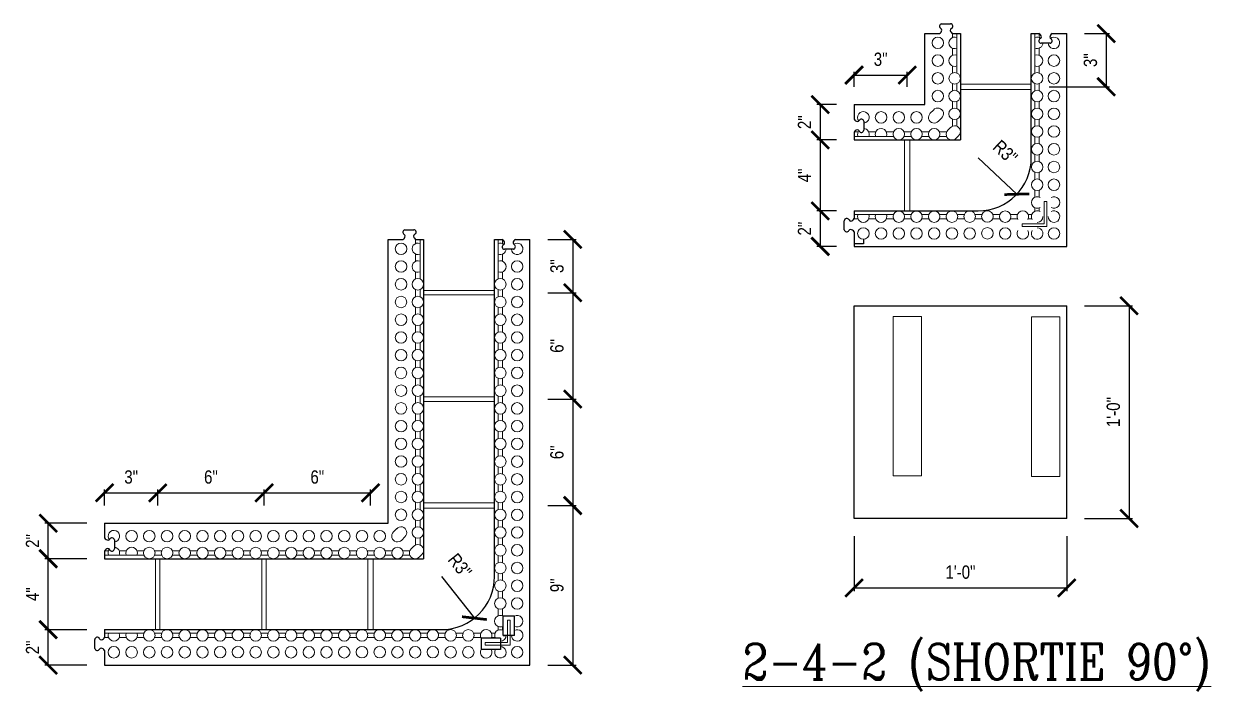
# Model space of a CAD drawing. Header units: inches. Extents: x -75.5 to -2.8, y 1.2 to 88.
# Drawn here: x -70.6 to -3.6, y 50.4 to 88 of the extents above; entities that cross this region are included whole.
import ezdxf

# ---------------------------------------------------------------- set-up
doc = ezdxf.new("R2010")
doc.units = ezdxf.units.IN
doc.header["$MEASUREMENT"] = 0
doc.layers.get('Defpoints').update_dxf_attribs({"color": 252})
for name, color, linetype, lineweight in [('A1 fine', 251, 'Continuous', 5), ('DETAILS', 7, 'Continuous', 13), ('DIM', 3, 'Continuous', 13)]:
    doc.layers.add(name, color=color, linetype=linetype, lineweight=lineweight)
doc.styles.add('ARCTEXT', font='arctext.shx', dxfattribs={"width": 0.85})
doc.styles.add('RomanC', font='romanc.shx', dxfattribs={"width": 0.85, "height": 5})
doc.dimstyles.new('ARCTEXT 1-1', dxfattribs={"dimscale": 0, "dimtxt": 1, "dimasz": 1, "dimexe": 0.1875, "dimexo": 1, "dimgap": 0.5, "dimtad": 1, "dimdec": 4, "dimzin": 3, "dimdsep": 46, "dimlunit": 4, "dimtxsty": 'ARCTEXT', "dimblk": 'ARCHTICK', "dimcen": 1, "dimclrd": 256, "dimclre": 256, "dimclrt": 256, "dimadec": 0, "dimazin": 0, "dimtfac": 1, "dimtdec": 4, "dimtofl": 0, "dimtmove": 2, "dimatfit": 3, "dimldrblk": 'arrow', "dimfxl": 0, "dimtolj": 1, "dimtzin": 0, "dimarcsym": 0})

# ---------------------------------------------------------------- blocks, each defined once
blk = doc.blocks.new('_ArchTick')
at = {"color": 0, "linetype": 'ByBlock', "const_width": 0.15}
blk.add_lwpolyline([(-0.5, -0.5), (0.5, 0.5)], dxfattribs=at)
blk = doc.blocks.new('*D132')
at = {"layer": 'Defpoints', "color": 0}
for p in [(-23.767, 60.136), (-11.767, 60.136), (-11.767, 56.219)]:
    blk.add_point(p, dxfattribs=at)
at = {"layer": 'DIM', "lineweight": -2}
for p, q in [((-23.767, 59.136), (-23.767, 56.032)), ((-11.767, 59.136), (-11.767, 56.032)), ((-23.767, 56.219), (-11.767, 56.219))]:
    blk.add_line(p, q, dxfattribs=at)
at = {"layer": 'DIM', "lineweight": -2, "rotation": 180}
blk.add_blockref('_ArchTick', (-23.767, 56.219), dxfattribs=at)
at = {"layer": 'DIM', "lineweight": -2}
blk.add_blockref('_ArchTick', (-11.767, 56.219), dxfattribs=at)
at = {"layer": 'DIM', "color": 2, "insert": (-17.767, 57.107), "char_height": 0.75, "attachment_point": 5, "style": 'ARCTEXT'}
blk.add_mtext('\\A1;1\'-0"', dxfattribs=at)
blk = doc.blocks.new('arrow')
at = {"layer": 'DIM'}
blk.add_hatch(color=253, dxfattribs=at).paths.add_polyline_path([(-2, 0.5), (-2, -0.5), (0, 0)])
at = {"layer": 'DIM', "lineweight": 9}
for points in [[(-2, 0.983), (-2, 0.5), (-2.469, 0.617)], [(0.374, 0.094), (0, 0)], [(0.374, -0.094), (0, 0)], [(-2, -0.983), (-2, -0.5), (-2.469, -0.617)]]:
    blk.add_lwpolyline(points, dxfattribs=at)
at = {"layer": 'DIM', "lineweight": 15}
blk.add_lwpolyline([(0, 0), (-2, -0.5), (-2, 0.5), (0, 0)], dxfattribs=at)
blk = doc.blocks.new('*D133')
at = {"layer": 'Defpoints', "color": 0}
for p in [(-11.767, 72.136), (-11.767, 60.136), (-8.25, 60.136)]:
    blk.add_point(p, dxfattribs=at)
at = {"layer": 'DIM', "lineweight": -2}
for p, q in [((-10.767, 72.136), (-8.063, 72.136)), ((-8.25, 72.136), (-8.25, 60.136)), ((-10.767, 60.136), (-8.063, 60.136))]:
    blk.add_line(p, q, dxfattribs=at)
for p, rotation in [((-8.25, 72.136), 90), ((-8.25, 60.136), 270)]:
    blk.add_blockref('_ArchTick', p, dxfattribs=dict(at, rotation=rotation))
at = {"layer": 'DIM', "color": 2, "insert": (-9.138, 66.136), "char_height": 0.75, "attachment_point": 5, "rotation": 90, "style": 'ARCTEXT'}
blk.add_mtext('\\A1;1\'-0"', dxfattribs=at)
blk = doc.blocks.new('*D134')
at = {"layer": 'Defpoints', "color": 0}
for p in [(-23.767, 81.48), (-25.676, 77.48), (-23.767, 77.48)]:
    blk.add_point(p, dxfattribs=at)
at = {"layer": 'DIM', "lineweight": -2}
for p, q in [((-24.767, 81.48), (-25.864, 81.48)), ((-25.676, 81.48), (-25.676, 77.48)), ((-24.767, 77.48), (-25.864, 77.48))]:
    blk.add_line(p, q, dxfattribs=at)
for p, rotation in [((-25.676, 81.48), 90), ((-25.676, 77.48), 270)]:
    blk.add_blockref('_ArchTick', p, dxfattribs=dict(at, rotation=rotation))
at = {"layer": 'DIM', "color": 2, "insert": (-26.564, 79.48), "char_height": 0.75, "attachment_point": 5, "rotation": 90, "style": 'ARCTEXT'}
blk.add_mtext('\\A1;4"', dxfattribs=at)
blk = doc.blocks.new('*D135')
at = {"layer": 'Defpoints', "color": 0}
for p in [(-23.767, 83.48), (-25.676, 81.48), (-23.767, 81.48)]:
    blk.add_point(p, dxfattribs=at)
at = {"layer": 'DIM', "lineweight": -2}
for p, q in [((-24.767, 83.48), (-25.864, 83.48)), ((-25.676, 83.48), (-25.676, 81.48)), ((-24.767, 81.48), (-25.864, 81.48))]:
    blk.add_line(p, q, dxfattribs=at)
for p, rotation in [((-25.676, 83.48), 90), ((-25.676, 81.48), 270)]:
    blk.add_blockref('_ArchTick', p, dxfattribs=dict(at, rotation=rotation))
at = {"layer": 'DIM', "color": 2, "insert": (-26.564, 82.48), "char_height": 0.75, "attachment_point": 5, "rotation": 90, "style": 'ARCTEXT'}
blk.add_mtext('\\A1;2"', dxfattribs=at)
blk = doc.blocks.new('*D136')
at = {"layer": 'Defpoints', "color": 0}
for p in [(-23.767, 77.48), (-25.676, 75.48), (-23.767, 75.48)]:
    blk.add_point(p, dxfattribs=at)
at = {"layer": 'DIM', "lineweight": -2}
for p, q in [((-24.767, 77.48), (-25.864, 77.48)), ((-25.676, 77.48), (-25.676, 75.48)), ((-24.767, 75.48), (-25.864, 75.48))]:
    blk.add_line(p, q, dxfattribs=at)
for p, rotation in [((-25.676, 77.48), 90), ((-25.676, 75.48), 270)]:
    blk.add_blockref('_ArchTick', p, dxfattribs=dict(at, rotation=rotation))
at = {"layer": 'DIM', "color": 2, "insert": (-26.564, 76.48), "char_height": 0.75, "attachment_point": 5, "rotation": 90, "style": 'ARCTEXT'}
blk.add_mtext('\\A1;2"', dxfattribs=at)
blk = doc.blocks.new('*D137')
at = {"layer": 'Defpoints', "color": 0}
for p in [(-16.767, 80.48), (-14.586, 78.421)]:
    blk.add_point(p, dxfattribs=at)
at = {"layer": 'DIM', "lineweight": -2}
blk.add_line((-16.767, 80.48), (-14.586, 78.421), dxfattribs=at)
at = {"layer": 'DIM', "lineweight": -2, "rotation": 316.6486265771512}
blk.add_blockref('_ArchTick', (-14.586, 78.421), dxfattribs=at)
at = {"layer": 'DIM', "color": 2, "insert": (-15.24, 80.799), "char_height": 0.75, "attachment_point": 5, "rotation": 316.64863, "style": 'ARCTEXT'}
blk.add_mtext('\\A1;R3"', dxfattribs=at)
blk = doc.blocks.new('*D140')
at = {"layer": 'Defpoints', "color": 0}
for p in [(-20.767, 85.139), (-23.767, 83.48), (-20.767, 83.48)]:
    blk.add_point(p, dxfattribs=at)
at = {"layer": 'DIM', "lineweight": -2}
for p, q in [((-23.767, 84.48), (-23.767, 85.326)), ((-23.767, 85.139), (-20.767, 85.139)), ((-20.767, 84.48), (-20.767, 85.326))]:
    blk.add_line(p, q, dxfattribs=at)
at = {"layer": 'DIM', "lineweight": -2, "rotation": 180}
blk.add_blockref('_ArchTick', (-23.767, 85.139), dxfattribs=at)
at = {"layer": 'DIM', "lineweight": -2}
blk.add_blockref('_ArchTick', (-20.767, 85.139), dxfattribs=at)
at = {"layer": 'DIM', "color": 2, "insert": (-22.267, 86.027), "char_height": 0.75, "attachment_point": 5, "style": 'ARCTEXT'}
blk.add_mtext('\\A1;3"', dxfattribs=at)
blk = doc.blocks.new('*D141')
at = {"layer": 'Defpoints', "color": 0}
for p in [(-63.051, 61.583), (-66.051, 59.867), (-63.051, 59.867)]:
    blk.add_point(p, dxfattribs=at)
at = {"layer": 'DIM', "lineweight": -2}
for p, q in [((-66.051, 60.867), (-66.051, 61.771)), ((-63.051, 60.867), (-63.051, 61.771)), ((-66.051, 61.583), (-63.051, 61.583))]:
    blk.add_line(p, q, dxfattribs=at)
at = {"layer": 'DIM', "lineweight": -2, "rotation": 180}
blk.add_blockref('_ArchTick', (-66.051, 61.583), dxfattribs=at)
at = {"layer": 'DIM', "lineweight": -2}
blk.add_blockref('_ArchTick', (-63.051, 61.583), dxfattribs=at)
at = {"layer": 'DIM', "color": 2, "insert": (-64.551, 62.471), "char_height": 0.75, "attachment_point": 5, "style": 'ARCTEXT'}
blk.add_mtext('\\A1;3"', dxfattribs=at)
blk = doc.blocks.new('*D142')
at = {"layer": 'Defpoints', "color": 0}
for p in [(-57.051, 61.583), (-63.051, 59.867), (-57.051, 59.867)]:
    blk.add_point(p, dxfattribs=at)
at = {"layer": 'DIM', "lineweight": -2}
for p, q in [((-63.051, 60.867), (-63.051, 61.771)), ((-57.051, 60.867), (-57.051, 61.771)), ((-63.051, 61.583), (-57.051, 61.583))]:
    blk.add_line(p, q, dxfattribs=at)
at = {"layer": 'DIM', "lineweight": -2, "rotation": 180}
blk.add_blockref('_ArchTick', (-63.051, 61.583), dxfattribs=at)
at = {"layer": 'DIM', "lineweight": -2}
blk.add_blockref('_ArchTick', (-57.051, 61.583), dxfattribs=at)
at = {"layer": 'DIM', "color": 2, "insert": (-60.051, 62.471), "char_height": 0.75, "attachment_point": 5, "style": 'ARCTEXT'}
blk.add_mtext('\\A1;6"', dxfattribs=at)
blk = doc.blocks.new('*D143')
at = {"layer": 'Defpoints', "color": 0}
for p in [(-51.051, 61.583), (-57.051, 59.867), (-51.051, 59.867)]:
    blk.add_point(p, dxfattribs=at)
at = {"layer": 'DIM', "lineweight": -2}
for p, q in [((-57.051, 60.867), (-57.051, 61.771)), ((-51.051, 60.867), (-51.051, 61.771)), ((-57.051, 61.583), (-51.051, 61.583))]:
    blk.add_line(p, q, dxfattribs=at)
at = {"layer": 'DIM', "lineweight": -2, "rotation": 180}
blk.add_blockref('_ArchTick', (-57.051, 61.583), dxfattribs=at)
at = {"layer": 'DIM', "lineweight": -2}
blk.add_blockref('_ArchTick', (-51.051, 61.583), dxfattribs=at)
at = {"layer": 'DIM', "color": 2, "insert": (-54.051, 62.471), "char_height": 0.75, "attachment_point": 5, "style": 'ARCTEXT'}
blk.add_mtext('\\A1;6"', dxfattribs=at)
blk = doc.blocks.new('*D144')
at = {"layer": 'Defpoints', "color": 0}
for p in [(-69.232, 53.867), (-66.051, 53.867), (-66.051, 51.867)]:
    blk.add_point(p, dxfattribs=at)
at = {"layer": 'DIM', "lineweight": -2}
for p, q in [((-67.051, 53.867), (-69.419, 53.867)), ((-69.232, 51.867), (-69.232, 53.867)), ((-67.051, 51.867), (-69.419, 51.867))]:
    blk.add_line(p, q, dxfattribs=at)
for p, rotation in [((-69.232, 53.867), 90), ((-69.232, 51.867), 270)]:
    blk.add_blockref('_ArchTick', p, dxfattribs=dict(at, rotation=rotation))
at = {"layer": 'DIM', "color": 2, "insert": (-70.119, 52.867), "char_height": 0.75, "attachment_point": 5, "rotation": 90, "style": 'ARCTEXT'}
blk.add_mtext('\\A1;2"', dxfattribs=at)
blk = doc.blocks.new('*D145')
at = {"layer": 'Defpoints', "color": 0}
for p in [(-69.232, 57.867), (-66.051, 57.867), (-66.051, 53.867)]:
    blk.add_point(p, dxfattribs=at)
at = {"layer": 'DIM', "lineweight": -2}
for p, q in [((-67.051, 57.867), (-69.419, 57.867)), ((-69.232, 53.867), (-69.232, 57.867)), ((-67.051, 53.867), (-69.419, 53.867))]:
    blk.add_line(p, q, dxfattribs=at)
for p, rotation in [((-69.232, 57.867), 90), ((-69.232, 53.867), 270)]:
    blk.add_blockref('_ArchTick', p, dxfattribs=dict(at, rotation=rotation))
at = {"layer": 'DIM', "color": 2, "insert": (-70.119, 55.867), "char_height": 0.75, "attachment_point": 5, "rotation": 90, "style": 'ARCTEXT'}
blk.add_mtext('\\A1;4"', dxfattribs=at)
blk = doc.blocks.new('*D146')
at = {"layer": 'Defpoints', "color": 0}
for p in [(-69.232, 59.867), (-66.051, 59.867), (-66.051, 57.867)]:
    blk.add_point(p, dxfattribs=at)
at = {"layer": 'DIM', "lineweight": -2}
for p, q in [((-67.051, 59.867), (-69.419, 59.867)), ((-69.232, 57.867), (-69.232, 59.867)), ((-67.051, 57.867), (-69.419, 57.867))]:
    blk.add_line(p, q, dxfattribs=at)
for p, rotation in [((-69.232, 59.867), 90), ((-69.232, 57.867), 270)]:
    blk.add_blockref('_ArchTick', p, dxfattribs=dict(at, rotation=rotation))
at = {"layer": 'DIM', "color": 2, "insert": (-70.119, 58.867), "char_height": 0.75, "attachment_point": 5, "rotation": 90, "style": 'ARCTEXT'}
blk.add_mtext('\\A1;2"', dxfattribs=at)
blk = doc.blocks.new('*D147')
at = {"layer": 'Defpoints', "color": 0}
for p in [(-47.051, 56.867), (-45.187, 54.517)]:
    blk.add_point(p, dxfattribs=at)
at = {"layer": 'DIM', "lineweight": -2}
blk.add_line((-47.051, 56.867), (-45.187, 54.517), dxfattribs=at)
at = {"layer": 'DIM', "lineweight": -2, "rotation": 308.4081689539565}
blk.add_blockref('_ArchTick', (-45.187, 54.517), dxfattribs=at)
at = {"layer": 'DIM', "color": 2, "insert": (-46.009, 57.473), "char_height": 0.75, "attachment_point": 5, "rotation": 308.40817, "style": 'ARCTEXT'}
blk.add_mtext('\\A1;R3"', dxfattribs=at)
blk = doc.blocks.new('*D148')
at = {"layer": 'Defpoints', "color": 0}
for p in [(-11.767, 87.48), (-13.767, 84.48), (-9.541, 84.48)]:
    blk.add_point(p, dxfattribs=at)
at = {"layer": 'DIM', "lineweight": -2}
for p, q in [((-10.767, 87.48), (-9.354, 87.48)), ((-9.541, 87.48), (-9.541, 84.48)), ((-12.767, 84.48), (-9.354, 84.48))]:
    blk.add_line(p, q, dxfattribs=at)
for p, rotation in [((-9.541, 87.48), 90), ((-9.541, 84.48), 270)]:
    blk.add_blockref('_ArchTick', p, dxfattribs=dict(at, rotation=rotation))
at = {"layer": 'DIM', "color": 2, "insert": (-10.429, 85.98), "char_height": 0.75, "attachment_point": 5, "rotation": 90, "style": 'ARCTEXT'}
blk.add_mtext('\\A1;3"', dxfattribs=at)
blk = doc.blocks.new('*D150')
at = {"layer": 'Defpoints', "color": 0}
for p in [(-42.051, 75.867), (-42.051, 72.867), (-39.639, 72.867)]:
    blk.add_point(p, dxfattribs=at)
at = {"layer": 'DIM', "lineweight": -2}
for p, q in [((-41.051, 75.867), (-39.451, 75.867)), ((-39.639, 75.867), (-39.639, 72.867)), ((-41.051, 72.867), (-39.451, 72.867))]:
    blk.add_line(p, q, dxfattribs=at)
for p, rotation in [((-39.639, 75.867), 90), ((-39.639, 72.867), 270)]:
    blk.add_blockref('_ArchTick', p, dxfattribs=dict(at, rotation=rotation))
at = {"layer": 'DIM', "color": 2, "insert": (-40.527, 74.367), "char_height": 0.75, "attachment_point": 5, "rotation": 90, "style": 'ARCTEXT'}
blk.add_mtext('\\A1;3"', dxfattribs=at)
blk = doc.blocks.new('*D151')
at = {"layer": 'Defpoints', "color": 0}
for p in [(-42.051, 72.867), (-42.051, 66.867), (-39.639, 66.867)]:
    blk.add_point(p, dxfattribs=at)
at = {"layer": 'DIM', "lineweight": -2}
for p, q in [((-41.051, 72.867), (-39.451, 72.867)), ((-39.639, 72.867), (-39.639, 66.867)), ((-41.051, 66.867), (-39.451, 66.867))]:
    blk.add_line(p, q, dxfattribs=at)
for p, rotation in [((-39.639, 72.867), 90), ((-39.639, 66.867), 270)]:
    blk.add_blockref('_ArchTick', p, dxfattribs=dict(at, rotation=rotation))
at = {"layer": 'DIM', "color": 2, "insert": (-40.527, 69.867), "char_height": 0.75, "attachment_point": 5, "rotation": 90, "style": 'ARCTEXT'}
blk.add_mtext('\\A1;6"', dxfattribs=at)
blk = doc.blocks.new('*D152')
at = {"layer": 'Defpoints', "color": 0}
for p in [(-42.051, 66.867), (-42.051, 60.867), (-39.639, 60.867)]:
    blk.add_point(p, dxfattribs=at)
at = {"layer": 'DIM', "lineweight": -2}
for p, q in [((-41.051, 66.867), (-39.451, 66.867)), ((-39.639, 66.867), (-39.639, 60.867)), ((-41.051, 60.867), (-39.451, 60.867))]:
    blk.add_line(p, q, dxfattribs=at)
for p, rotation in [((-39.639, 66.867), 90), ((-39.639, 60.867), 270)]:
    blk.add_blockref('_ArchTick', p, dxfattribs=dict(at, rotation=rotation))
at = {"layer": 'DIM', "color": 2, "insert": (-40.527, 63.867), "char_height": 0.75, "attachment_point": 5, "rotation": 90, "style": 'ARCTEXT'}
blk.add_mtext('\\A1;6"', dxfattribs=at)
blk = doc.blocks.new('*D153')
at = {"layer": 'Defpoints', "color": 0}
for p in [(-42.051, 60.867), (-42.051, 51.867), (-39.639, 51.867)]:
    blk.add_point(p, dxfattribs=at)
at = {"layer": 'DIM', "lineweight": -2}
for p, q in [((-41.051, 60.867), (-39.451, 60.867)), ((-39.639, 60.867), (-39.639, 51.867)), ((-41.051, 51.867), (-39.451, 51.867))]:
    blk.add_line(p, q, dxfattribs=at)
for p, rotation in [((-39.639, 60.867), 90), ((-39.639, 51.867), 270)]:
    blk.add_blockref('_ArchTick', p, dxfattribs=dict(at, rotation=rotation))
at = {"layer": 'DIM', "color": 2, "insert": (-40.527, 56.367), "char_height": 0.75, "attachment_point": 5, "rotation": 90, "style": 'ARCTEXT'}
blk.add_mtext('\\A1;9"', dxfattribs=at)

msp = doc.modelspace()

# ---------------------------------------------------------------- linework, layer by layer
at = {"color": 1}
for p, q in [((-18.82817, 88.03013), (-18.32817, 88.03013)), ((-19.76747, 83.47999), (-19.76747, 87.47999)), ((-19.76747, 87.47999), (-18.94247, 87.47999)), ((-18.19247, 87.47999), (-17.76747, 87.47999)), ((-17.76747, 87.47999), (-17.76747, 81.47999)), ((-13.76747, 80.47999), (-13.76747, 87.47999)), ((-13.76747, 87.47999), (-13.34247, 87.47999)), ((-12.59247, 87.47999), (-11.76747, 87.47999)), ((-11.76747, 75.47999), (-11.76747, 87.47999)), ((-12.70676, 86.92986), (-13.20676, 86.92986)), ((-23.76747, 83.47999), (-19.76747, 83.47999)), ((-23.76747, 83.47999), (-23.76747, 82.65499)), ((-23.21733, 82.5407), (-23.21733, 82.0407)), ((-23.76747, 81.90499), (-23.76747, 81.47999)), ((-23.76747, 81.47999), (-17.76747, 81.47999)), ((-23.76747, 77.47999), (-16.76747, 77.47999)), ((-23.76747, 77.47999), (-23.76747, 77.05499)), ((-49.11191, 76.41755), (-48.61191, 76.41755)), ((-24.3176, 76.41929), (-24.3176, 76.91929)), ((-50.0512, 59.86741), (-50.0512, 75.86741)), ((-50.0512, 75.86741), (-49.2262, 75.86741)), ((-48.4762, 75.86741), (-48.0512, 75.86741)), ((-48.0512, 75.86741), (-48.0512, 57.86741)), ((-44.0512, 56.86741), (-44.0512, 75.86741)), ((-44.0512, 75.86741), (-43.6262, 75.86741)), ((-42.8762, 75.86741), (-42.0512, 75.86741)), ((-42.0512, 51.86741), (-42.0512, 75.86741)), ((-23.76747, 76.30499), (-23.76747, 75.47999)), ((-42.9905, 75.31727), (-43.4905, 75.31727)), ((-23.76747, 75.47999), (-11.76747, 75.47999)), ((-23.76747, 60.13602), (-23.76747, 72.13602)), ((-23.76747, 72.13602), (-11.76747, 72.13602)), ((-11.76747, 60.13602), (-11.76747, 72.13602)), ((-66.0512, 59.86741), (-50.0512, 59.86741)), ((-66.0512, 59.86741), (-66.0512, 59.04241)), ((-11.76747, 60.13602), (-23.76747, 60.13602)), ((-66.0512, 58.29241), (-66.0512, 57.86741)), ((-65.50106, 58.92811), (-65.50106, 58.42811)), ((-66.0512, 57.86741), (-48.0512, 57.86741)), ((-42.93382, 54.63371), (-43.55882, 54.63371)), ((-43.55882, 53.54368), (-43.55882, 54.63371)), ((-42.93382, 53.54368), (-42.93382, 54.63371)), ((-66.0512, 53.86741), (-47.0512, 53.86741)), ((-66.0512, 53.86741), (-66.0512, 53.44241)), ((-66.60134, 52.80671), (-66.60134, 53.30671)), ((-43.72132, 53.38118), (-44.81135, 53.38118)), ((-44.81135, 53.38118), (-44.81135, 52.75618)), ((-43.72132, 53.38118), (-43.72132, 52.75618)), ((-42.93382, 53.54368), (-43.55882, 53.54368)), ((-66.0512, 52.69241), (-66.0512, 51.86741)), ((-43.72132, 52.75618), (-44.81135, 52.75618)), ((-66.0512, 51.86741), (-42.0512, 51.86741))]:
    msp.add_line(p, q, dxfattribs=at)
at = {"ltscale": 0.15}
for p, q in [((-23.24247, 75.87999), (-23.24247, 75.62999)), ((-23.24247, 75.62999), (-23.71882, 75.62999)), ((-43.55882, 53.54368), (-43.39632, 53.54368))]:
    msp.add_line(p, q, dxfattribs=at)
at = {"color": 1}
for centre, radius, start, end in [((-18.80277, 87.89256), 0.13989, 100.4587879, 241.3323859), ((-18.91786, 87.68208), 0.1, 358.2035314, 61.3323859), ((-18.23856, 87.67322), 0.1, 112.5943949, 186.3223776), ((-18.32984, 87.89256), 0.13758, 292.5943949, 89.3048863), ((-19.05073, 87.68624), 0.23294, 297.6963138, 358.2035314), ((-18.121, 87.68624), 0.21828, 186.3223776, 250.8882562), ((-13.20509, 87.06742), 0.13758, 112.5943949, 269.3048863), ((-13.41393, 87.27374), 0.21828, 6.3223776, 70.8882562), ((-13.29637, 87.28677), 0.1, 292.5943949, 6.3223776), ((-12.61707, 87.27791), 0.1, 178.2035314, 241.3323859), ((-12.4842, 87.27374), 0.23294, 117.6963138, 178.2035314), ((-12.73216, 87.06742), 0.13989, 280.4587879, 61.3323859), ((-23.56122, 82.76326), 0.23294, 207.6963138, 268.2035314), ((-23.56538, 82.63039), 0.1, 268.2035314, 331.3323859), ((-23.3549, 82.5153), 0.13989, 10.4587879, 151.3323859), ((-23.56122, 81.83352), 0.21828, 96.3223776, 160.8882562), ((-23.57424, 81.95109), 0.1, 22.5943949, 96.3223776), ((-23.3549, 82.04237), 0.13758, 202.5943949, 359.3048863), ((-16.76747, 80.47999), 3, 270, 0), ((-24.18003, 76.91762), 0.13758, 22.5943949, 179.3048863), ((-23.97372, 77.12646), 0.21828, 276.3223776, 340.8882562), ((-49.08651, 76.27998), 0.13989, 100.4587879, 241.3323859), ((-48.61357, 76.27998), 0.13758, 292.5943949, 89.3048863), ((-24.18003, 76.44468), 0.13989, 190.4587879, 331.3323859), ((-23.96955, 76.3296), 0.1, 88.2035314, 151.3323859), ((-23.96069, 77.0089), 0.1, 202.5943949, 276.3223776), ((-23.97372, 76.19673), 0.23294, 27.6963138, 88.2035314), ((-49.33447, 76.07366), 0.23294, 297.6963138, 358.2035314), ((-49.20159, 76.06949), 0.1, 358.2035314, 61.3323859), ((-48.5223, 76.06064), 0.1, 112.5943949, 186.3223776), ((-48.40473, 76.07366), 0.21828, 186.3223776, 250.8882562), ((-43.69767, 75.66116), 0.21828, 6.3223776, 70.8882562), ((-42.76793, 75.66116), 0.23294, 117.6963138, 178.2035314), ((-43.48883, 75.45484), 0.13758, 112.5943949, 269.3048863), ((-43.58011, 75.67419), 0.1, 292.5943949, 6.3223776), ((-42.90081, 75.66533), 0.1, 178.2035314, 241.3323859), ((-43.01589, 75.45484), 0.13989, 280.4587879, 61.3323859), ((-65.84495, 59.15068), 0.23294, 207.6963138, 268.2035314), ((-65.84912, 59.0178), 0.1, 268.2035314, 331.3323859), ((-65.63863, 58.90272), 0.13989, 10.4587879, 151.3323859), ((-65.84495, 58.22094), 0.21828, 96.3223776, 160.8882562), ((-65.85798, 58.33851), 0.1, 22.5943949, 96.3223776), ((-65.63863, 58.42978), 0.13758, 202.5943949, 359.3048863), ((-47.0512, 56.86741), 3, 270, 0), ((-66.46377, 53.30504), 0.13758, 22.5943949, 179.3048863), ((-66.24443, 53.39632), 0.1, 202.5943949, 276.3223776), ((-66.25745, 53.51388), 0.21828, 276.3223776, 340.8882562), ((-66.46377, 52.8321), 0.13989, 190.4587879, 331.3323859), ((-66.25328, 52.71702), 0.1, 88.2035314, 151.3323859), ((-66.25745, 52.58414), 0.23294, 27.6963138, 88.2035314)]:
    msp.add_arc(centre, radius, start, end, dxfattribs=at)
at = {"layer": 'A1 fine'}
for p, q in [((-18.21789, 87.47999), (-18.21789, 87.25526)), ((-17.96789, 87.47999), (-17.96789, 87.25526)), ((-17.96789, 87.25526), (-17.96789, 85.25526)), ((-13.56704, 87.47999), (-13.56704, 87.25526)), ((-13.56704, 87.25526), (-13.56704, 85.25526)), ((-13.31704, 87.47999), (-13.31704, 87.25526)), ((-18.21789, 86.65526), (-18.21789, 86.25526)), ((-13.31704, 86.65526), (-13.31704, 86.25526)), ((-18.21789, 85.65526), (-18.21789, 85.25526)), ((-13.31704, 85.65526), (-13.31704, 85.25526)), ((-18.21789, 84.65526), (-18.21789, 84.2557)), ((-17.96789, 84.65526), (-17.96789, 84.25481)), ((-13.56704, 84.65526), (-13.56704, 84.25481)), ((-13.31704, 84.65526), (-13.31704, 84.2557)), ((-19.27412, 83.18465), (-19.485, 82.97228)), ((-18.21789, 83.65482), (-18.21789, 83.25602)), ((-17.96789, 83.6557), (-17.96789, 83.25449)), ((-13.56704, 83.6557), (-13.56704, 83.25449)), ((-13.31704, 83.65482), (-13.31704, 83.25602)), ((-18.81534, 82.72587), (-19.02393, 82.515)), ((-18.21789, 82.6545), (-18.21789, 82.25634)), ((-17.96789, 82.65603), (-17.96789, 82.25416)), ((-13.56704, 82.65603), (-13.56704, 82.25416)), ((-13.31704, 82.6545), (-13.31704, 82.25634)), ((-23.54247, 81.92999), (-23.76747, 81.92999)), ((-22.54343, 81.92999), (-22.94247, 81.92999)), ((-21.54394, 81.92999), (-21.94343, 81.92999)), ((-20.54394, 81.92999), (-20.945, 81.92999)), ((-19.54394, 81.92999), (-19.945, 81.92999)), ((-18.54394, 81.92999), (-18.945, 81.92999)), ((-18.33683, 82.17295), (-18.4682, 82.03945)), ((-23.54247, 81.67999), (-23.76747, 81.67999)), ((-21.545, 81.67999), (-23.54247, 81.67999)), ((-20.545, 81.67999), (-20.94394, 81.67999)), ((-19.545, 81.67999), (-19.94394, 81.67999)), ((-18.545, 81.67999), (-18.94394, 81.67999)), ((-17.8734, 81.718), (-18.005, 81.58399)), ((-13.56704, 81.65636), (-13.56704, 81.25438)), ((-13.31704, 81.65419), (-13.31704, 81.25614)), ((-13.56704, 80.65616), (-13.56704, 80.25405)), ((-13.31704, 80.65439), (-13.31704, 80.25646)), ((-13.56704, 79.65649), (-13.56704, 79.25405)), ((-13.31704, 79.65408), (-13.31704, 79.25646)), ((-13.56704, 78.65649), (-13.56704, 78.25405)), ((-13.31704, 78.65408), (-13.31704, 78.25646)), ((-23.54247, 77.27999), (-23.76747, 77.27999)), ((-21.545, 77.27999), (-23.54247, 77.27999)), ((-20.545, 77.27999), (-20.94394, 77.27999)), ((-19.545, 77.27999), (-19.94394, 77.27999)), ((-18.545, 77.27999), (-18.94394, 77.27999)), ((-17.54552, 77.27999), (-17.94394, 77.27999)), ((-16.54892, 77.27999), (-16.94342, 77.27999)), ((-15.54527, 77.27999), (-15.94032, 77.27999)), ((-14.54523, 77.27999), (-14.94421, 77.27999)), ((-13.73811, 77.27999), (-13.94417, 77.27999)), ((-13.56704, 77.65649), (-13.56704, 77.45437)), ((-13.31704, 77.65408), (-13.31704, 77.45808)), ((-23.54247, 77.02999), (-23.76747, 77.02999)), ((-22.54343, 77.02999), (-22.94247, 77.02999)), ((-21.54394, 77.02999), (-21.94343, 77.02999)), ((-20.54394, 77.02999), (-20.945, 77.02999)), ((-19.54394, 77.02999), (-19.945, 77.02999)), ((-18.54394, 77.02999), (-18.945, 77.02999)), ((-17.5434, 77.02999), (-17.945, 77.02999)), ((-16.53986, 77.02999), (-16.94555, 77.02999)), ((-15.54421, 77.02999), (-15.94938, 77.02999)), ((-14.54417, 77.02999), (-14.94527, 77.02999)), ((-13.73705, 77.02999), (-13.94523, 77.02999)), ((-48.50163, 75.86741), (-48.50163, 75.64268)), ((-48.25163, 75.86741), (-48.25163, 75.64268)), ((-43.85077, 75.86741), (-43.85077, 75.64268)), ((-43.60077, 75.86741), (-43.60077, 75.64268)), ((-48.50163, 75.04268), (-48.50163, 74.64268)), ((-48.25163, 75.64268), (-48.25163, 73.64268)), ((-43.85077, 75.64268), (-43.85077, 73.64268)), ((-43.60077, 75.04268), (-43.60077, 74.64268)), ((-48.50163, 74.04268), (-48.50163, 73.64268)), ((-43.60077, 74.04268), (-43.60077, 73.64268)), ((-48.50163, 73.04268), (-48.50163, 72.64311)), ((-48.25163, 73.04268), (-48.25163, 72.64223)), ((-43.85077, 73.04268), (-43.85077, 72.64223)), ((-43.60077, 73.04268), (-43.60077, 72.64311)), ((-48.50163, 72.04224), (-48.50163, 71.64343)), ((-48.25163, 72.04312), (-48.25163, 71.6419)), ((-43.85077, 72.04312), (-43.85077, 71.6419)), ((-43.60077, 72.04224), (-43.60077, 71.64343)), ((-48.50163, 71.04343), (-48.50163, 70.64387)), ((-48.25163, 71.04343), (-48.25163, 70.64299)), ((-43.85077, 71.04345), (-43.85077, 70.64158)), ((-43.60077, 71.04192), (-43.60077, 70.64376)), ((-48.50163, 70.04299), (-48.50163, 69.64419)), ((-48.25163, 70.04388), (-48.25163, 69.64266)), ((-43.85077, 70.04378), (-43.85077, 69.64179)), ((-43.60077, 70.04161), (-43.60077, 69.64356)), ((-48.50163, 69.04419), (-48.50163, 68.64463)), ((-48.25163, 69.04419), (-48.25163, 68.64375)), ((-43.85077, 69.04358), (-43.85077, 68.64146)), ((-43.60077, 69.04181), (-43.60077, 68.64388)), ((-48.50163, 68.04375), (-48.50163, 67.64495)), ((-48.25163, 68.04463), (-48.25163, 67.64342)), ((-43.85077, 68.04391), (-43.85077, 67.64146)), ((-43.60077, 68.0415), (-43.60077, 67.64388)), ((-48.50163, 67.04495), (-48.50163, 66.64539)), ((-48.25163, 67.04495), (-48.25163, 66.64451)), ((-43.85077, 67.04391), (-43.85077, 66.64146)), ((-43.60077, 67.0415), (-43.60077, 66.64388)), ((-48.50163, 66.04451), (-48.50163, 65.64571)), ((-48.25163, 66.04539), (-48.25163, 65.64418)), ((-43.85077, 66.04391), (-43.85077, 65.64146)), ((-43.60077, 66.0415), (-43.60077, 65.64388)), ((-48.50163, 65.04571), (-48.50163, 64.64615)), ((-48.25163, 65.04571), (-48.25163, 64.64526)), ((-43.85077, 65.04388), (-43.85077, 64.64343)), ((-43.60077, 65.04388), (-43.60077, 64.64431)), ((-48.50163, 64.04527), (-48.50163, 63.64647)), ((-48.25163, 64.04615), (-48.25163, 63.64494)), ((-43.85077, 64.04432), (-43.85077, 63.6431)), ((-43.60077, 64.04344), (-43.60077, 63.64463)), ((-48.50163, 63.04647), (-48.50163, 62.6469)), ((-48.25163, 63.04647), (-48.25163, 62.64602)), ((-43.85077, 63.04465), (-43.85077, 62.64278)), ((-43.60077, 63.04312), (-43.60077, 62.64496)), ((-48.50163, 62.04603), (-48.50163, 61.64722)), ((-48.25163, 62.04691), (-48.25163, 61.64569)), ((-43.85077, 62.04498), (-43.85077, 61.64299)), ((-43.60077, 62.0428), (-43.60077, 61.64476)), ((-48.50163, 61.04722), (-48.50163, 60.64766)), ((-48.25163, 61.04722), (-48.25163, 60.64678)), ((-43.85077, 61.04478), (-43.85077, 60.64266)), ((-43.60077, 61.04301), (-43.60077, 60.64508)), ((-48.50163, 60.04678), (-48.50163, 59.64798)), ((-48.25163, 60.04767), (-48.25163, 59.64645)), ((-43.85077, 60.04511), (-43.85077, 59.64266)), ((-43.60077, 60.0427), (-43.60077, 59.64508)), ((-49.55786, 59.57207), (-49.76874, 59.3597)), ((-49.09908, 59.11329), (-49.30766, 58.90242)), ((-48.50163, 59.04798), (-48.50163, 58.64842)), ((-48.50163, 59.04192), (-48.50163, 58.64376)), ((-48.25163, 59.04798), (-48.25163, 58.64754)), ((-48.25163, 59.04345), (-48.25163, 58.64158)), ((-43.85077, 59.04511), (-43.85077, 58.64266)), ((-43.60077, 59.0427), (-43.60077, 58.64508)), ((-65.8262, 58.31741), (-66.0512, 58.31741)), ((-64.82717, 58.31741), (-65.2262, 58.31741)), ((-63.82767, 58.31741), (-64.22717, 58.31741)), ((-62.82767, 58.31741), (-63.22874, 58.31741)), ((-61.82767, 58.31741), (-62.22874, 58.31741)), ((-60.82767, 58.31741), (-61.22874, 58.31741)), ((-59.82767, 58.31741), (-60.22874, 58.31741)), ((-58.82767, 58.31741), (-59.22874, 58.31741)), ((-57.82767, 58.31741), (-58.22874, 58.31741)), ((-56.82767, 58.31741), (-57.22874, 58.31741)), ((-55.82767, 58.31741), (-56.22874, 58.31741)), ((-54.82767, 58.31741), (-55.22874, 58.31741)), ((-53.82767, 58.31741), (-54.22874, 58.31741)), ((-52.82767, 58.31741), (-53.22874, 58.31741)), ((-51.82767, 58.31741), (-52.22874, 58.31741)), ((-50.82767, 58.31741), (-51.22874, 58.31741)), ((-49.82767, 58.31741), (-50.22874, 58.31741)), ((-48.82767, 58.31741), (-49.22874, 58.31741)), ((-48.82767, 58.31741), (-49.22874, 58.31741)), ((-48.62057, 58.56037), (-48.75194, 58.42687)), ((-65.8262, 58.06741), (-66.0512, 58.06741)), ((-63.82873, 58.06741), (-65.8262, 58.06741)), ((-62.82873, 58.06741), (-63.22768, 58.06741)), ((-61.82873, 58.06741), (-62.22768, 58.06741)), ((-60.82873, 58.06741), (-61.22768, 58.06741)), ((-59.82873, 58.06741), (-60.22768, 58.06741)), ((-58.82873, 58.06741), (-59.22768, 58.06741)), ((-57.82873, 58.06741), (-58.22768, 58.06741)), ((-56.82873, 58.06741), (-57.22768, 58.06741)), ((-55.82873, 58.06741), (-56.22768, 58.06741)), ((-54.82873, 58.06741), (-55.22768, 58.06741)), ((-53.82873, 58.06741), (-54.22768, 58.06741)), ((-52.82873, 58.06741), (-53.22768, 58.06741)), ((-51.82873, 58.06741), (-52.22768, 58.06741)), ((-50.82873, 58.06741), (-51.22768, 58.06741)), ((-49.82873, 58.06741), (-50.22768, 58.06741)), ((-48.82873, 58.06741), (-49.22768, 58.06741)), ((-48.82873, 58.06741), (-49.22768, 58.06741)), ((-48.15714, 58.10542), (-48.28874, 57.97141)), ((-43.85077, 58.04511), (-43.85077, 57.64266)), ((-43.60077, 58.0427), (-43.60077, 57.64508)), ((-43.85077, 57.04509), (-43.85077, 56.64298)), ((-43.60077, 57.04333), (-43.60077, 56.64539)), ((-43.85077, 56.04543), (-43.85077, 55.64298)), ((-43.60077, 56.04301), (-43.60077, 55.64539)), ((-43.85077, 55.04543), (-43.85077, 54.64298)), ((-43.60077, 55.04301), (-43.60077, 54.64539)), ((-65.8262, 53.66741), (-66.0512, 53.66741)), ((-63.82873, 53.66741), (-65.8262, 53.66741)), ((-62.82873, 53.66741), (-63.22768, 53.66741)), ((-61.82873, 53.66741), (-62.22768, 53.66741)), ((-60.82873, 53.66741), (-61.22768, 53.66741)), ((-59.82926, 53.66741), (-60.22768, 53.66741)), ((-58.83266, 53.66741), (-59.22716, 53.66741)), ((-57.829, 53.66741), (-58.22406, 53.66741)), ((-56.82896, 53.66741), (-57.22795, 53.66741)), ((-55.83053, 53.66741), (-56.22791, 53.66741)), ((-54.83053, 53.66741), (-55.22948, 53.66741)), ((-53.83053, 53.66741), (-54.22948, 53.66741)), ((-52.83053, 53.66741), (-53.22948, 53.66741)), ((-51.83106, 53.66741), (-52.22948, 53.66741)), ((-50.83446, 53.66741), (-51.22896, 53.66741)), ((-49.8308, 53.66741), (-50.22586, 53.66741)), ((-48.83077, 53.66741), (-49.22975, 53.66741)), ((-47.83415, 53.66741), (-48.22865, 53.66741)), ((-46.83049, 53.66741), (-47.22555, 53.66741)), ((-45.83045, 53.66741), (-46.22944, 53.66741)), ((-44.83041, 53.66741), (-45.2294, 53.66741)), ((-44.02185, 53.66741), (-44.22791, 53.66741)), ((-43.85077, 54.04391), (-43.85077, 53.84179)), ((-43.60077, 54.0415), (-43.60077, 53.8455)), ((-65.8262, 53.41741), (-66.0512, 53.41741)), ((-64.82717, 53.41741), (-65.2262, 53.41741)), ((-63.82767, 53.41741), (-64.22717, 53.41741)), ((-62.82767, 53.41741), (-63.22874, 53.41741)), ((-61.82767, 53.41741), (-62.22874, 53.41741)), ((-60.82767, 53.41741), (-61.22874, 53.41741)), ((-59.82713, 53.41741), (-60.22874, 53.41741)), ((-58.8236, 53.41741), (-59.22928, 53.41741)), ((-57.82794, 53.41741), (-58.23312, 53.41741)), ((-56.8279, 53.41741), (-57.22901, 53.41741)), ((-55.82947, 53.41741), (-56.22897, 53.41741)), ((-54.82947, 53.41741), (-55.23054, 53.41741)), ((-53.82947, 53.41741), (-54.23054, 53.41741)), ((-52.82947, 53.41741), (-53.23054, 53.41741)), ((-51.82894, 53.41741), (-52.23054, 53.41741)), ((-50.8254, 53.41741), (-51.23108, 53.41741)), ((-49.82974, 53.41741), (-50.23492, 53.41741)), ((-48.8297, 53.41741), (-49.23081, 53.41741)), ((-47.82509, 53.41741), (-48.23077, 53.41741)), ((-46.82943, 53.41741), (-47.23461, 53.41741)), ((-45.82939, 53.41741), (-46.2305, 53.41741)), ((-44.82935, 53.41741), (-45.23046, 53.41741)), ((-44.02079, 53.41741), (-44.22897, 53.41741))]:
    msp.add_line(p, q, dxfattribs=at)
for centre in [(-19.04289, 86.95526), (-19.04289, 85.95526), (-12.49204, 85.95526), (-19.04289, 84.95526), (-18.09289, 84.95526), (-13.44204, 84.95526), (-12.49204, 84.95526), (-19.04395, 83.95526), (-18.09395, 83.95526), (-13.44098, 83.95526), (-12.49098, 83.95526), (-22.24343, 82.75499), (-21.24447, 82.75372), (-20.24447, 82.75372), (-18.09473, 82.95526), (-13.4402, 82.95526), (-12.4902, 82.95526), (-21.24447, 81.80372), (-20.24447, 81.80372), (-19.24447, 81.80372), (-13.43942, 81.95526), (-12.48942, 81.95526), (-13.43992, 80.95527), (-12.48992, 80.95527), (-13.43914, 79.95527), (-12.48914, 79.95527), (-13.43914, 78.95527), (-12.48914, 78.95527), (-21.24447, 77.15627), (-20.24447, 77.15627), (-19.24447, 77.15627), (-18.24447, 77.15627), (-17.24447, 77.15754), (-16.24462, 77.16585), (-15.24474, 77.15627), (-23.24247, 76.20499), (-22.24343, 76.20499), (-21.24447, 76.20627), (-20.24447, 76.20627), (-19.24447, 76.20627), (-18.24447, 76.20627), (-17.24447, 76.20754), (-16.24462, 76.21585), (-15.24474, 76.20627), (-12.48759, 76.20627), (-49.32663, 75.34268), (-49.32663, 74.34268), (-42.77577, 74.34268), (-49.32663, 73.34268), (-48.37663, 73.34268), (-43.72577, 73.34268), (-42.77577, 73.34268), (-49.32769, 72.34268), (-48.37769, 72.34268), (-43.72471, 72.34268), (-42.77471, 72.34268), (-49.32663, 71.34343), (-48.37663, 71.34343), (-43.72394, 71.34268), (-42.77394, 71.34268), (-49.32769, 70.34343), (-48.37769, 70.34343), (-43.72316, 70.34268), (-42.77316, 70.34268), (-49.32663, 69.34419), (-48.37663, 69.34419), (-43.72365, 69.34269), (-42.77365, 69.34269), (-49.32769, 68.34419), (-48.37769, 68.34419), (-43.72288, 68.34269), (-42.77288, 68.34269), (-49.32663, 67.34495), (-48.37663, 67.34495), (-43.72288, 67.34269), (-42.77288, 67.34269), (-49.32769, 66.34495), (-48.37769, 66.34495), (-43.72288, 66.34269), (-42.77288, 66.34269), (-49.32663, 65.34571), (-48.37663, 65.34571), (-43.72577, 65.34388), (-42.77577, 65.34388), (-49.32769, 64.34571), (-48.37769, 64.34571), (-43.72471, 64.34388), (-42.77471, 64.34388), (-49.32663, 63.34647), (-48.37663, 63.34647), (-43.72394, 63.34388), (-42.77394, 63.34388), (-49.32769, 62.34647), (-48.37769, 62.34647), (-43.72316, 62.34388), (-42.77316, 62.34388), (-49.32663, 61.34722), (-48.37663, 61.34722), (-43.72365, 61.34389), (-42.77365, 61.34389), (-49.32769, 60.34722), (-48.37769, 60.34722), (-43.72288, 60.34389), (-42.77288, 60.34389), (-48.37847, 59.34268), (-43.72288, 59.34389), (-42.77288, 59.34389), (-64.52717, 59.14241), (-63.52821, 59.14114), (-62.52821, 59.14114), (-61.52821, 59.14114), (-60.52821, 59.14114), (-59.52821, 59.14114), (-58.52821, 59.14114), (-57.52821, 59.14114), (-56.52821, 59.14114), (-55.52821, 59.14114), (-54.52821, 59.14114), (-53.52821, 59.14114), (-52.52821, 59.14114), (-51.52821, 59.14114), (-50.52821, 59.14114), (-63.52821, 58.19114), (-62.52821, 58.19114), (-61.52821, 58.19114), (-60.52821, 58.19114), (-59.52821, 58.19114), (-58.52821, 58.19114), (-57.52821, 58.19114), (-56.52821, 58.19114), (-55.52821, 58.19114), (-54.52821, 58.19114), (-53.52821, 58.19114), (-52.52821, 58.19114), (-51.52821, 58.19114), (-50.52821, 58.19114), (-49.52821, 58.19114), (-43.72288, 58.34389), (-42.77288, 58.34389), (-43.72365, 57.3442), (-42.77365, 57.3442), (-43.72288, 56.3442), (-42.77288, 56.3442), (-43.72288, 55.3442), (-42.77288, 55.3442), (-63.52821, 53.54368), (-62.52821, 53.54368), (-61.52821, 53.54368), (-60.52821, 53.54368), (-59.52821, 53.54496), (-58.52836, 53.55327), (-57.52847, 53.54368), (-56.52844, 53.54368), (-55.53001, 53.54368), (-54.53001, 53.54368), (-53.53001, 53.54368), (-52.53001, 53.54368), (-51.53001, 53.54496), (-50.53016, 53.55327), (-49.53028, 53.54368), (-48.53024, 53.54368), (-47.52985, 53.55327), (-46.52996, 53.54368), (-45.52993, 53.54368), (-58.52836, 52.60327), (-50.53016, 52.60327), (-47.52985, 52.60327), (-65.5262, 52.59241), (-64.52717, 52.59241), (-63.52821, 52.59368), (-62.52821, 52.59368), (-61.52821, 52.59368), (-60.52821, 52.59368), (-59.52821, 52.59496), (-57.52847, 52.59368), (-56.52844, 52.59368), (-55.53001, 52.59368), (-54.53001, 52.59368), (-53.53001, 52.59368), (-52.53001, 52.59368), (-51.53001, 52.59496), (-49.53028, 52.59368), (-48.53024, 52.59368), (-46.52996, 52.59368), (-45.52993, 52.59368), (-42.77132, 52.59368)]:
    msp.add_circle(centre, 0.325, dxfattribs=at)
for centre, start, end in [((-18.09289, 86.95526), 67.3801351, 292.6198649), ((-13.44204, 86.95526), 49.5348823, 112.6198649), ((-12.49204, 86.95526), 179.8300123, 130.0934164), ((-13.44204, 86.95526), 247.3801351, 1.1293317), ((-18.09289, 85.95526), 67.3801351, 292.6198649), ((-13.44204, 85.95526), 247.3801351, 112.6198649), ((-23.24247, 82.75499), 274.4360191, 220.0150147), ((-19.04473, 82.95526), 311.8277265, 138.6706473), ((-19.24447, 82.75372), 132.6625945, 317.8904256), ((-23.24247, 81.80499), 139.5752203, 202.6198649), ((-23.24247, 81.80499), 337.3801351, 85.5639809), ((-22.24343, 81.80499), 337.3801351, 202.6198649), ((-18.24447, 81.80372), 133.5047479, 317.4610812), ((-18.09551, 81.95526), 313.1100643, 137.9484899), ((-13.43914, 77.95527), 59.6830226, 300.3169774), ((-12.48914, 77.95527), 240.3159682, 119.6840318), ((-23.24247, 77.15499), 157.3801351, 22.6198649), ((-22.24343, 77.15499), 157.3801351, 22.6198649), ((-14.2447, 77.15627), 330, 210), ((-13.43759, 77.15627), 60, 210), ((-13.43759, 77.15627), 270, 0), ((-12.48759, 77.15627), 180, 120), ((-13.43759, 76.20627), 150, 90), ((-14.2447, 76.20627), 150, 30), ((-48.37663, 75.34268), 67.3801351, 292.6198649), ((-43.72577, 75.34268), 50.7217113, 112.6198649), ((-43.72577, 75.34268), 247.3801351, 355.5169255), ((-42.77577, 75.34268), 184.4830745, 127.9456649), ((-48.37663, 74.34268), 67.3801351, 292.6198649), ((-43.72577, 74.34268), 247.3801351, 112.6198649), ((-49.32847, 59.34268), 311.8277265, 138.6706473), ((-65.5262, 59.14241), 274.4360191, 220.9209373), ((-49.52821, 59.14114), 132.6625945, 317.8904256), ((-65.5262, 58.19241), 135.3346223, 202.6198649), ((-65.5262, 58.19241), 337.3801351, 85.5639809), ((-64.52717, 58.19241), 337.3801351, 202.6198649), ((-48.52821, 58.19114), 133.5047479, 317.4610812), ((-48.37924, 58.34268), 313.1100643, 137.9484899), ((-43.72288, 54.3442), 59.6830226, 300.3169774), ((-42.77288, 54.3442), 240.3159682, 119.6840318), ((-65.5262, 53.54241), 157.3801351, 22.6198649), ((-64.52717, 53.54241), 157.3801351, 22.6198649), ((-44.52989, 53.54368), 330, 210), ((-43.72132, 53.54368), 60, 210), ((-42.77132, 53.54368), 180, 120), ((-43.72132, 53.54368), 270, 0), ((-44.52989, 52.59368), 150, 30), ((-43.72132, 52.59368), 150, 90)]:
    msp.add_arc(centre, 0.325, start, end, dxfattribs=at)
at = {"layer": 'DETAILS', "color": 6, "lineweight": 20}
for p, q in [((-17.76747, 84.62999), (-13.76747, 84.62999)), ((-17.76747, 84.32999), (-13.76747, 84.32999)), ((-20.91747, 81.47999), (-20.91747, 77.47999)), ((-20.61747, 81.47999), (-20.61747, 77.47999)), ((-13.03759, 76.75627), (-13.03759, 78.00627)), ((-13.03759, 78.00627), (-12.88759, 78.00627)), ((-12.88759, 76.60627), (-12.88759, 78.00627)), ((-13.03759, 76.75627), (-14.28759, 76.75627)), ((-14.28759, 76.75627), (-14.28759, 76.60627)), ((-12.88759, 76.60627), (-14.28759, 76.60627)), ((-48.0512, 72.99241), (-44.0512, 72.99241)), ((-48.0512, 72.74241), (-44.0512, 72.74241)), ((-21.56747, 71.53463), (-21.56747, 62.53602)), ((-19.96747, 71.53463), (-21.56747, 71.53463)), ((-19.96747, 71.53463), (-19.96747, 62.53602)), ((-13.76259, 71.51102), (-13.76259, 62.51241)), ((-12.16259, 71.51102), (-13.76259, 71.51102)), ((-12.16259, 71.51102), (-12.16259, 62.51241)), ((-48.0512, 66.99241), (-44.0512, 66.99241)), ((-48.0512, 66.74241), (-44.0512, 66.74241)), ((-19.96747, 62.53602), (-21.56747, 62.53602)), ((-12.16259, 62.51241), (-13.76259, 62.51241)), ((-48.0512, 61.01741), (-44.0512, 61.01741)), ((-48.0512, 60.71741), (-44.0512, 60.71741)), ((-63.1762, 57.86741), (-63.1762, 53.86741)), ((-62.9262, 57.86741), (-62.9262, 53.86741)), ((-57.1762, 57.86741), (-57.1762, 53.86741)), ((-56.9262, 57.86741), (-56.9262, 53.86741)), ((-51.2012, 57.86741), (-51.2012, 53.86741)), ((-50.9012, 57.86741), (-50.9012, 53.86741)), ((-43.32132, 53.54368), (-43.32132, 54.39368)), ((-43.32132, 54.39368), (-43.17132, 54.39368)), ((-43.32132, 53.14368), (-43.32132, 54.39368)), ((-43.32132, 54.39368), (-43.17132, 54.39368)), ((-43.17132, 53.54368), (-43.17132, 54.39368)), ((-43.17132, 52.99368), (-43.17132, 54.39368)), ((-43.72132, 53.14368), (-44.57132, 53.14368)), ((-44.57132, 53.14368), (-44.57132, 52.99368)), ((-43.32132, 53.14368), (-44.57132, 53.14368)), ((-44.57132, 53.14368), (-44.57132, 52.99368)), ((-43.72132, 52.99368), (-44.57132, 52.99368)), ((-43.17132, 52.99368), (-44.57132, 52.99368))]:
    msp.add_line(p, q, dxfattribs=at)

# ---------------------------------------------------------------- texts
at = {"layer": 'DIM', "insert": (-16.8394, 53.06201), "char_height": 2, "width": 90.08, "attachment_point": 2, "style": 'RomanC'}
msp.add_mtext('{\\L2-4-2 (SHORTIE 90°)}', dxfattribs=at)

# ---------------------------------------------------------------- dimensions: what is measured, and where the dimension line sits
at = {"layer": 'DIM'}
for base, p1, p2, picture, middle in [((-9.54107, 84.47999), (-11.76747, 87.47999), (-13.76747, 84.47999), '*D148', (-10.429, 85.97999)), ((-25.67602, 81.47999), (-23.76747, 83.47999), (-23.76747, 81.47999), '*D135', (-26.56395, 82.47999)), ((-25.67602, 77.47999), (-23.76747, 81.47999), (-23.76747, 77.47999), '*D134', (-26.56395, 79.47999)), ((-25.67602, 75.47999), (-23.76747, 77.47999), (-23.76747, 75.47999), '*D136', (-26.56395, 76.47999)), ((-39.63858, 72.86741), (-42.0512, 75.86741), (-42.0512, 72.86741), '*D150', (-40.52651, 74.36741)), ((-39.63858, 66.86741), (-42.0512, 72.86741), (-42.0512, 66.86741), '*D151', (-40.52651, 69.86741)), ((-8.25032, 60.13602), (-11.76747, 72.13602), (-11.76747, 60.13602), '*D133', (-9.13825, 66.13602)), ((-39.63858, 60.86741), (-42.0512, 66.86741), (-42.0512, 60.86741), '*D152', (-40.52651, 63.86741)), ((-39.63858, 51.86741), (-42.0512, 60.86741), (-42.0512, 51.86741), '*D153', (-40.52651, 56.36741)), ((-69.23153, 59.86741), (-66.0512, 57.86741), (-66.0512, 59.86741), '*D146', (-70.11947, 58.86741)), ((-69.23153, 57.86741), (-66.0512, 53.86741), (-66.0512, 57.86741), '*D145', (-70.11947, 55.86741)), ((-69.23153, 53.86741), (-66.0512, 51.86741), (-66.0512, 53.86741), '*D144', (-70.11947, 52.86741))]:
    dim = msp.add_linear_dim(base=base, p1=p1, p2=p2, angle=90, dimstyle='ARCTEXT 1-1', override={"dimscale": 1, "dimtxt": 0.75, "dimclrt": 2}, dxfattribs=at)
    dim.commit()
    dim.dimension.update_dxf_attribs({"geometry": picture, "text_midpoint": middle})
for base, p1, p2, picture, middle in [((-20.76747, 85.13886), (-23.76747, 83.47999), (-20.76747, 83.47999), '*D140', (-22.26747, 86.02679)), ((-63.0512, 61.58333), (-66.0512, 59.86741), (-63.0512, 59.86741), '*D141', (-64.5512, 62.47126)), ((-57.0512, 61.58333), (-63.0512, 59.86741), (-57.0512, 59.86741), '*D142', (-60.0512, 62.47126)), ((-51.0512, 61.58333), (-57.0512, 59.86741), (-51.0512, 59.86741), '*D143', (-54.0512, 62.47126)), ((-11.76747, 56.21936), (-23.76747, 60.13602), (-11.76747, 60.13602), '*D132', (-17.76747, 57.10729))]:
    dim = msp.add_linear_dim(base=base, p1=p1, p2=p2, dimstyle='ARCTEXT 1-1', override={"dimscale": 1, "dimtxt": 0.75, "dimclrt": 2}, dxfattribs=at)
    dim.commit()
    dim.dimension.update_dxf_attribs({"geometry": picture, "text_midpoint": middle})
for center, mpoint, picture, middle in [((-16.76747, 80.47999), (-14.58599, 78.42058), '*D137', (-15.23981, 80.79937)), ((-47.0512, 56.86741), (-45.18742, 54.5166), '*D147', (-46.00867, 57.4729))]:
    dim = msp.add_radius_dim(center=center, mpoint=mpoint, dimstyle='ARCTEXT 1-1', override={"dimscale": 1, "dimtxt": 0.75, "dimclrt": 2}, dxfattribs=at)
    dim.commit()
    dim.dimension.update_dxf_attribs({"geometry": picture, "text_midpoint": middle, "dimtype": 164})

doc.saveas('drawing.dxf')
